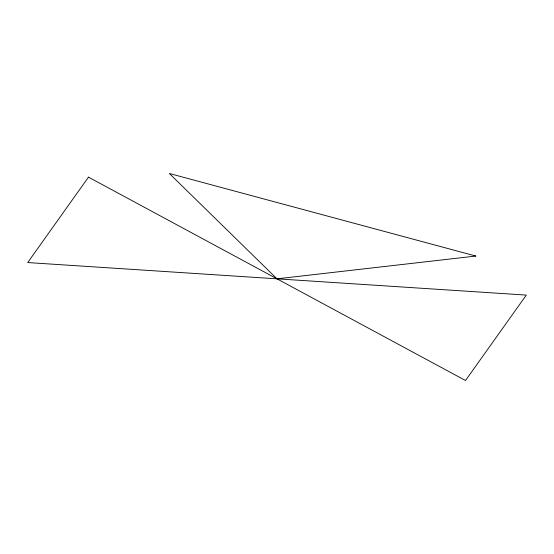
<?xml version="1.0" encoding="UTF-8"?>
<svg xmlns="http://www.w3.org/2000/svg" width="554" height="554" viewBox="0 0 554 554"><rect width="100%" height="100%" fill="white"/><g stroke="black" fill="none" stroke-linecap="round" stroke-linejoin="round"><path stroke-width="0.83" d="M88.481 177.148L27.7 262.561L526.3 295.095L465.519 380.515L88.481 177.148M475.824 256.052L277 278.828L169.351 173.485L475.824 256.052"/></g></svg>
